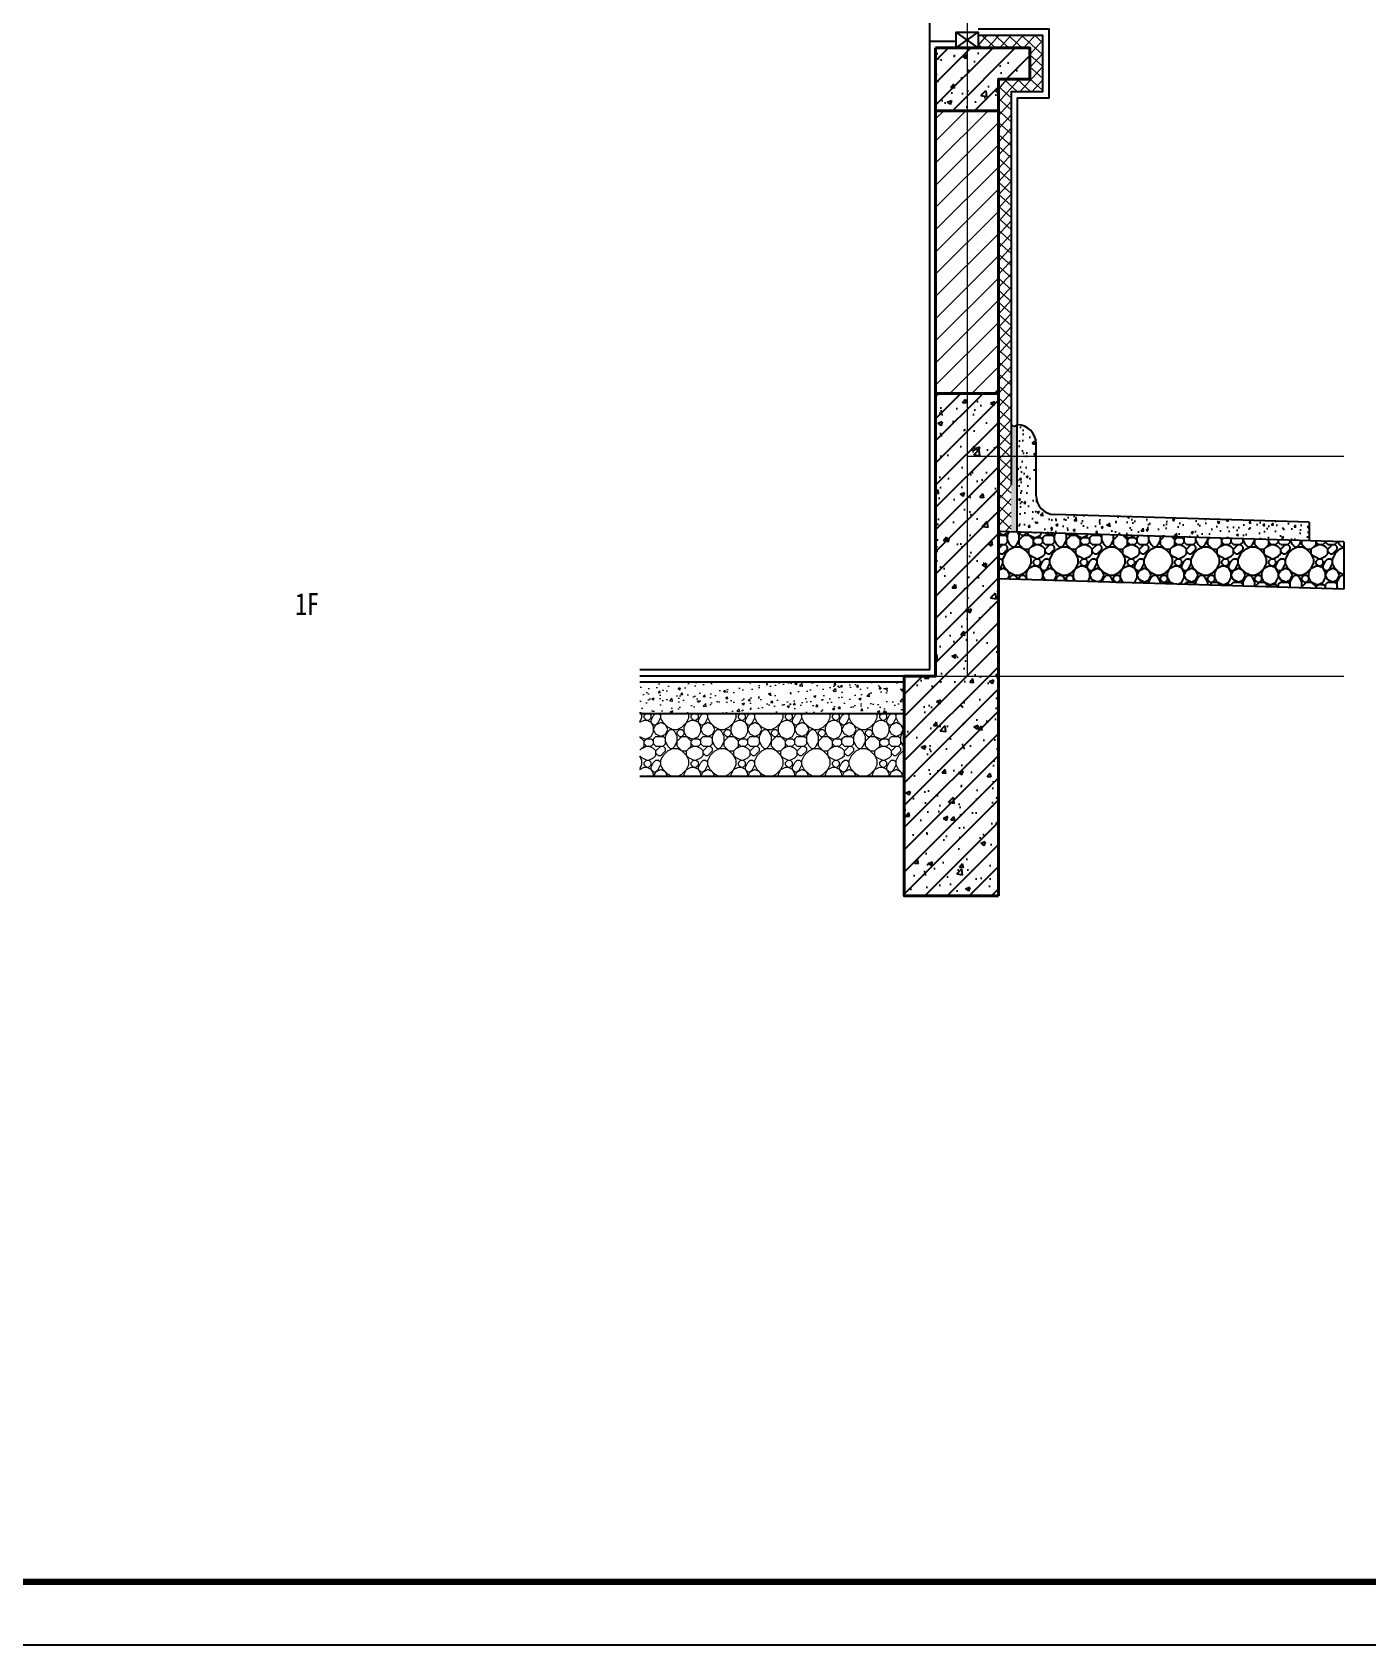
# Model space of a CAD drawing. Extents: x 1188826 to 1909461, y 608442 to 1651179.
# Drawn here: x 1481482 to 1485733, y 928214 to 933348 of the extents above; entities that cross this region are included whole.
import ezdxf

# ---------------------------------------------------------------- set-up
doc = ezdxf.new("R2010")
doc.units = 0
doc.header["$LTSCALE"] = 1000
doc.header["$MEASUREMENT"] = 0
doc.linetypes.add('ACAD_ISO10W100', pattern=[18.5, 12, -3, 0.5, -3])
doc.linetypes.add('DOTE', pattern=[2.42, 2, -0.2, 0.02, -0.2])
for name, color, linetype, lineweight in [('3-大样填充', 8, 'Continuous', 5), ('DOTE', 19, 'DOTE', 9), ('PUB_HATCH', 8, 'Continuous', 9), ('WALL', 9, 'Continuous', 40)]:
    doc.layers.add(name, color=color, linetype=linetype, lineweight=lineweight)
for name, color, linetype in [('A-HATH(填充)', 8, 'Continuous'), ('A-LM-HA(填充)', 8, 'Continuous'), ('A-LM-W(窗框)', 146, 'Continuous'), ('A-TEXT(房间)', 243, 'Continuous'), ('A-WA-I(保温层)', 40, 'Continuous'), ('A-WA-M(面层)', 43, 'Continuous'), ('图框', 140, 'Continuous'), ('辅助线', 251, 'Continuous')]:
    doc.layers.add(name, color=color, linetype=linetype)
doc.styles.add('黑体', font='simhei.ttf')

msp = doc.modelspace()

# ---------------------------------------------------------------- hatches: boundary and pattern name
at = {"layer": 'A-HATH(填充)'}
h = msp.add_hatch(dxfattribs=at)
h.set_pattern_fill('钢筋混凝土', color=256, scale=20, style=0)
h.set_pattern_definition([(45, (202131.444, 297607.536), (-35.355339, 35.355339), []), (50, (202131.44, 297607.54), (143.452037, -12.550427), [15, -165]), (355, (202131.44, 297607.54), (-27.750267, 150.438427), [12, -132]), (100.4514, (202143.4, 297606.49), (115.701876, 137.887908), [12.748038, -140.228422]), (46.1842, (202131.44, 297647.54), (213.44821, -33.103803), [22.5, -247.5]), (96.6356, (202149.23, 297644.78), (186.93254, 194.823574), [19.122058, -210.3426]), (351.1842, (202131.44, 297647.54), (186.93239, 194.82372), [18, -198]), (21, (202151.44, 297637.54), (119.38141, -80.523778), [15, -165]), (326, (202151.44, 297637.54), (48.663066, 145.030009), [12, -132]), (71.4514, (202161.39, 297630.83), (168.044526, 64.5061), [12.748038, -140.228422]), (37.5, (202131.444, 297607.536), (2.431971, 66.5787708), [0, -130.4, 0, -134, 0, -132.5]), (7.5, (202131.444, 297607.536), (52.6139075, 78.8823424), [0, -76.4, 0, -127.4, 0, -50.5]), (327.5, (202086.844, 297607.536), (106.7644872, -4.5109743), [0, -50, 0, -156, 0, -207]), (317.5, (202066.84, 297607.54), (116.637234, 20.0209965), [0, -65, 0, -103.6, 0, -147])])
h.paths.add_polyline_path([(1484359.6, 933298.6), (1484659.6, 933298.6), (1484659.6, 933198.6), (1484559.6, 933198.6), (1484559.6, 933098.6), (1484359.6, 933098.6)])
h = msp.add_hatch(dxfattribs=at)
h.set_pattern_fill('钢筋混凝土', color=256, scale=20, style=0)
h.set_pattern_definition([(45, (149600.85, 304607.25), (-35.355339, 35.355339), []), (50, (149600.85, 304607.25), (143.4520365, -12.550427), [15, -165]), (355, (149600.85, 304607.25), (-27.750267, 150.438427), [12, -132]), (100.4514, (149612.8, 304606.2), (115.701876, 137.887908), [12.748038, -140.228422]), (46.1842, (149600.85, 304647.25), (213.44821, -33.103803), [22.5, -247.5]), (96.6356, (149618.64, 304644.49), (186.93254, 194.823574), [19.122058, -210.3426]), (351.1842, (149600.85, 304647.25), (186.93239, 194.82372), [18, -198]), (21, (149620.85, 304637.25), (119.38141, -80.523778), [15, -165]), (326, (149620.85, 304637.25), (48.663066, 145.030009), [12, -132]), (71.4514, (149630.8, 304630.54), (168.044526, 64.506099), [12.748038, -140.228422]), (37.5, (149600.85, 304607.25), (2.431971, 66.5787708), [0, -130.4, 0, -134, 0, -132.5]), (7.5, (149600.85, 304607.25), (52.6139075, 78.8823424), [0, -76.4, 0, -127.4, 0, -50.5]), (327.5, (149556.25, 304607.25), (106.7644872, -4.5109743), [0, -50, 0, -156, 0, -207]), (317.5, (149536.25, 304607.25), (116.637234, 20.0209965), [0, -65, 0, -103.6, 0, -147])])
h.paths.add_polyline_path([(1484559.6, 930598.4), (1484559.6, 932198.4), (1484359.6, 932198.4), (1484359.6, 931298.4), (1484259.6, 931298.4), (1484259.6, 930598.4)])
at = {"layer": 'A-LM-HA(填充)'}
h = msp.add_hatch(color=256, dxfattribs=at)
h.dxf.hatch_style = 1
edge = h.paths.add_edge_path()
edge.add_arc((1484609.6, 932109.5), 15, 228.1963, 311.8037)
edge.add_line((1484619.6, 932098.3), (1484619.6, 931756.5))
edge.add_line((1484619.6, 931756.5), (1484599.6, 931757.1))
edge.add_line((1484599.6, 931757.1), (1484599.6, 932098.3))
h = msp.add_hatch(dxfattribs=at)
h.set_pattern_fill('混凝土', color=256, scale=10, style=0)
h.set_pattern_definition([(50, (822478.72, 2708183.61), (71.7260183, -6.2752135), [7.5, -82.5]), (355, (822478.72, 2708183.61), (-13.8751334, 75.2192134), [6, -66]), (100.4514, (822484.695, 2708183.09), (57.8509382, 68.9439542), [6.374019, -70.1142112]), (46.1842, (822478.72, 2708203.61), (106.724105, -16.5519014), [11.25, -123.75]), (96.6356, (822487.61, 2708202.23), (93.4662706, 97.411787), [9.561029, -105.1713]), (351.1842, (822478.72, 2708203.61), (93.4661945, 97.41186), [9, -99]), (21, (822488.72, 2708198.61), (59.6907052, -40.261889), [7.5, -82.5]), (326, (822488.72, 2708198.61), (24.3315332, 72.5150045), [6, -66]), (71.4514, (822493.69, 2708195.255), (84.0222629, 32.2530497), [6.374019, -70.1142112]), (37.5, (822478.717, 2708183.61), (1.21598553, 33.2893854), [0, -65.2, 0, -67, 0, -66.25]), (7.5, (822478.717, 2708183.61), (26.30695374, 39.4411712), [0, -38.2, 0, -63.7, 0, -25.25]), (327.5, (822456.417, 2708183.61), (53.3822436, -2.25548717), [0, -25, 0, -78, 0, -103.5]), (317.5, (822446.417, 2708183.61), (58.3186169, 10.0104982), [0, -32.5, 0, -51.8, 0, -73.5])])
edge = h.paths.add_edge_path()
edge.add_arc((1484619.6, 932038.3), 60, 360, 450, ccw=False)
edge.add_line((1484679.6, 932038.3), (1484679.6, 931872.6))
edge.add_arc((1484739.6, 931872.6), 60, 540, 628.2816)
edge.add_line((1484737.8, 931812.7), (1485549.6, 931788.3))
edge.add_line((1485549.6, 931788.3), (1485549.6, 931728.6))
edge.add_line((1485549.6, 931728.6), (1484619.6, 931756.5))
edge.add_line((1484619.6, 931756.5), (1484619.6, 932098.3))
h = msp.add_hatch(dxfattribs=at)
h.set_pattern_fill('卵石砌体', color=256, scale=20, style=0)
h.set_pattern_definition([(0, (554378.4, 2801421.96), (0, 150), [7.5, -22.5, 7.5, -112.5]), (0, (554415.9, 2801436.96), (0, 150), [7.5, -142.5]), (0, (554340.9, 2801451.96), (0, 150), [15, -135]), (0, (554303.4, 2801459.46), (0, 150), [22.5, -127.5]), (0, (554378.4, 2801466.96), (0, 150), [15, -15, 22.5, -97.5]), (0, (554370.9, 2801489.46), (0, 150), [22.5, -127.5]), (0, (554333.4, 2801496.96), (0, 150), [22.5, -52.5, 22.5, -52.5]), (0, (554303.4, 2801519.46), (0, 150), [22.5, -7.5, 7.5, -112.5]), (0, (554400.9, 2801534.46), (0, 150), [7.5, -142.5]), (0, (554370.9, 2801549.46), (0, 150), [15, -135]), (90, (554273.4, 2801556.96), (-150, 9e-15), [15, -135]), (90, (554288.4, 2801451.96), (-150, 9e-15), [7.5, -15, 22.5, -105]), (90, (554325.9, 2801466.96), (-150, 9e-15), [30, -7.5, 7.5, -105]), (90, (554348.4, 2801504.46), (-150, 9e-15), [22.5, -127.5]), (90, (554355.9, 2801436.96), (-150, 9e-15), [15, -135]), (90, (554363.4, 2801556.96), (-150, 9e-15), [15, -135]), (90, (554370.9, 2801466.96), (-150, 9e-15), [15, -75, 7.5, -52.5]), (90, (554393.4, 2801541.96), (-150, 9e-15), [7.5, -7.5, 7.5, -127.5]), (90, (554400.9, 2801474.46), (-150, 9e-15), [15, -22.5, 15, -97.5]), (90, (554408.4, 2801436.96), (-150, 9e-15), [15, -135]), (45, (554280.89, 2801436.96), (9e-15, 150), [21.21315, -42.426404, 31.8198, -116.672678]), (45, (554273.39, 2801436.96), (9e-15, 150), [21.213203, -190.91883]), (45, (554355.89, 2801451.96), (9e-15, 150), [21.213203, -190.91883]), (45, (554340.89, 2801526.96), (9e-15, 150), [21.213203, -190.91883]), (45, (554408.39, 2801451.96), (9e-15, 150), [21.213203, -190.91883]), (45, (554280.89, 2801466.96), (9e-15, 150), [10.606602, -201.52542]), (45, (554295.89, 2801511.96), (9e-15, 150), [10.606602, -201.52542]), (45, (554310.89, 2801459.46), (9e-15, 150), [10.606602, -201.52542]), (45, (554325.89, 2801511.96), (9e-15, 150), [10.606602, -201.52542]), (45, (554370.89, 2801481.96), (9e-15, 150), [10.606602, -201.52542]), (45, (554370.89, 2801564.46), (9e-15, 150), [10.606602, -201.52542]), (45, (554385.89, 2801549.46), (9e-15, 150), [10.606602, -201.52542]), (45, (554393.39, 2801466.96), (9e-15, 150), [10.606602, -201.52542]), (45, (554400.89, 2801429.46), (9e-15, 150), [10.606602, -201.52542]), (45, (554400.89, 2801489.46), (9e-15, 150), [10.606602, -201.52542]), (45, (554400.89, 2801564.46), (9e-15, 150), [10.606602, -201.52542]), (45, (554408.39, 2801534.46), (9e-15, 150), [10.606602, -201.52542]), (135, (554378.39, 2801549.46), (-150, 9e-15), [10.606602, -201.52542]), (135, (554393.39, 2801564.46), (-150, 9e-15), [10.606602, -201.52542]), (135, (554400.89, 2801534.46), (-150, 9e-15), [10.606602, -201.52542]), (135, (554423.39, 2801564.46), (-150, 9e-15), [10.606602, -201.52542]), (135, (554348.39, 2801511.96), (-150, 9e-15), [10.606602, -201.52542]), (135, (554333.39, 2801496.96), (-150, 9e-15), [10.606602, -201.52542]), (135, (554288.39, 2801459.46), (-150, 9e-15), [10.606602, -201.52542]), (135, (554303.39, 2801459.46), (-150, 9e-15), [10.606602, -201.52542]), (135, (554318.39, 2801511.96), (-150, 9e-15), [10.606602, -201.52542]), (135, (554288.39, 2801489.46), (-150, 9e-15), [10.606602, -201.52542]), (135, (554378.39, 2801466.96), (-150, 9e-15), [10.606602, -201.52542]), (135, (554400.89, 2801481.96), (-150, 9e-15), [10.606602, -201.52542]), (135, (554408.39, 2801451.96), (-150, 9e-15), [10.606602, -201.52542]), (135, (554408.39, 2801466.96), (-150, 9e-15), [10.606602, -201.52542]), (135, (554415.89, 2801436.96), (-150, 9e-15), [10.606602, -201.52542]), (135, (554295.89, 2801526.96), (-150, 9e-15), [21.213203, -190.91883]), (135, (554370.89, 2801481.96), (-150, 9e-15), [21.213203, -190.91883]), (135, (554363.39, 2801429.46), (-150, 9e-15), [53.033008, -159.099024]), (26.5650512, (554273.394, 2801496.96), (149.9999994, 1.2e-06), [16.77, -318.64018]), (26.5650512, (554295.894, 2801451.96), (149.9999994, 1.2e-06), [16.77, -318.64018]), (26.5650512, (554325.894, 2801519.46), (149.9999994, 1.2e-06), [16.77, -318.64018]), (26.5650512, (554385.894, 2801421.96), (149.9999994, 1.2e-06), [16.77, -318.64018]), (26.5650512, (554363.394, 2801459.46), (149.9999994, 1.2e-06), [16.77, -318.64018]), (26.5650512, (554378.394, 2801489.46), (149.9999994, 1.2e-06), [16.77, -318.64018]), (26.5650512, (554355.894, 2801541.96), (149.9999994, 1.2e-06), [16.77, -318.64018]), (26.5650512, (554408.394, 2801534.46), (149.9999994, 1.2e-06), [16.77, -318.64018]), (63.4349488, (554288.394, 2801496.96), (1e-07, 150), [16.77, -318.64018]), (63.4349488, (554288.394, 2801504.46), (1e-07, 150), [16.77, -318.64018]), (63.4349488, (554348.394, 2801526.96), (1e-07, 150), [33.54, -301.87018]), (63.4349488, (554400.894, 2801519.46), (1e-07, 150), [16.77, -318.64018]), (63.4349488, (554393.394, 2801496.96), (1e-07, 150), [16.77, -318.64018]), (63.4349488, (554318.394, 2801466.96), (1e-07, 150), [16.77, -318.64018]), (63.4349488, (554393.394, 2801549.46), (1e-07, 150), [16.77, -318.64018]), (63.4349488, (554415.894, 2801541.96), (1e-07, 150), [16.77, -318.64018]), (116.5650512, (554280.894, 2801541.96), (-1.2e-06, 149.9999994), [16.77, -318.64018]), (116.5650512, (554363.394, 2801421.96), (-1.2e-06, 149.9999994), [16.77, -318.64018]), (116.5650512, (554295.894, 2801519.46), (-1.2e-06, 149.9999994), [16.77, -318.64018]), (116.5650512, (554408.394, 2801504.46), (-1.2e-06, 149.9999994), [16.77, -318.64018]), (116.5650512, (554355.894, 2801496.96), (-1.2e-06, 149.9999994), [16.77, -318.64018]), (116.5650512, (554400.894, 2801526.96), (-1.2e-06, 149.9999994), [16.77, -318.64018]), (116.5650512, (554325.894, 2801496.96), (-1.2e-06, 149.9999994), [16.77, -318.64018]), (116.5650512, (554295.894, 2801466.96), (-1.2e-06, 149.9999994), [16.77, -318.64018]), (153.4349488, (554288.394, 2801534.46), (-150, 1e-07), [16.77, -318.64018]), (153.4349488, (554340.894, 2801451.96), (-150, 1e-07), [16.77, -318.64018]), (153.4349488, (554310.894, 2801519.46), (-150, 1e-07), [16.77, -318.64018]), (153.4349488, (554400.894, 2801459.46), (-150, 1e-07), [16.77, -318.64018]), (153.4349488, (554378.394, 2801421.96), (-150, 1e-07), [16.77, -318.64018]), (153.4349488, (554393.394, 2801541.96), (-150, 1e-07), [16.77, -318.64018]), (153.4349488, (554370.894, 2801489.46), (-150, 1e-07), [16.77, -318.64018]), (153.4349488, (554288.394, 2801534.46), (-150, 1e-07), [16.77, -318.64018]), (153.4349488, (554423.394, 2801496.96), (-150, 1e-07), [16.77, -318.64018]), (243.4349488, (554280.894, 2801436.96), (-1e-07, -150), [16.77, -318.64018])])
h.paths.add_polyline_path([(1485659.6, 931725.3), (1485659.6, 931575.3), (1484559.6, 931608.3), (1484559.6, 931757.4)])
at = {"layer": 'PUB_HATCH'}
h = msp.add_hatch(dxfattribs=at)
h.set_pattern_fill('多孔材料', color=256, scale=10, angle=2.8624, style=0)
h.set_pattern_definition([(47.8624052, (180128.928, 305708.247), (-20.97382044, 18.97631373), []), (137.8624052, (180128.928, 305708.247), (-18.97631373, -20.97382044), [])])
h.paths.add_polyline_path([(1484559.6, 931758.3), (1484599.6, 931757.1), (1484599.6, 933158.9), (1484699.6, 933158.9), (1484699.6, 933338.9), (1484494.6, 933338.9), (1484494.6, 933298.6), (1484659.6, 933298.6), (1484659.6, 933198.6), (1484559.6, 933198.6), (1484559.6, 933098.6)])
h = msp.add_hatch(dxfattribs=at)
h.set_pattern_fill('普通砖', color=256, scale=20, style=0)
h.set_pattern_definition([(45, (149600.85, 304643.15), (-35.3553532, 35.3553532), [])])
h.paths.add_polyline_path([(1484359.6, 933098.4), (1484559.6, 933098.4), (1484559.6, 932198.4), (1484359.6, 932198.4)])
at = {"layer": 'PUB_HATCH', "linetype": 'Continuous'}
h = msp.add_hatch(dxfattribs=at)
h.set_pattern_fill('混凝土', color=256, scale=10, style=0)
h.set_pattern_definition([(50, (1003183.7, 566680.36), (71.726018, -6.2752135), [7.5, -82.5]), (355, (1003183.7, 566680.36), (-13.875133, 75.219213), [6, -66]), (100.4514, (1003189.68, 566679.836), (57.850938, 68.943954), [6.374019, -70.114211]), (46.1842, (1003183.7, 566700.36), (106.724105, -16.551901), [11.25, -123.75]), (96.6356, (1003192.59, 566698.98), (93.46627, 97.411787), [9.561029, -105.1713]), (351.1842, (1003183.7, 566700.36), (93.466195, 97.41186), [9, -99]), (21, (1003193.7, 566695.36), (59.690705, -40.261889), [7.5, -82.5]), (326, (1003193.7, 566695.36), (24.331533, 72.5150045), [6, -66]), (71.4514, (1003198.674, 566692.004), (84.022263, 32.25305), [6.374019, -70.114211]), (37.5, (1003183.7, 566680.36), (1.2159855, 33.2893854), [0, -65.2, 0, -67, 0, -66.25]), (7.5, (1003183.7, 566680.36), (26.3069537, 39.4411712), [0, -38.2, 0, -63.7, 0, -25.25]), (327.5, (1003161.4, 566680.36), (53.3822436, -2.2554872), [0, -25, 0, -78, 0, -103.5]), (317.5, (1003151.4, 566680.36), (58.318617, 10.0104982), [0, -32.5, 0, -51.8, 0, -73.5])])
h.paths.add_polyline_path([(1483417.8, 931278.4), (1483417.8, 931178.4), (1484259.6, 931178.4), (1484259.6, 931278.4)])
h = msp.add_hatch(dxfattribs=at)
h.set_pattern_fill('卵石砌体', color=256, scale=20, style=0)
h.set_pattern_definition([(0, (1003288.7, 566680.36), (0, 150), [7.5, -22.5, 7.5, -112.5]), (0, (1003326.2, 566695.36), (0, 150), [7.5, -142.5]), (0, (1003251.2, 566710.36), (0, 150), [15, -135]), (0, (1003213.7, 566717.86), (0, 150), [22.5, -127.5]), (0, (1003288.7, 566725.36), (0, 150), [15, -15, 22.5, -97.5]), (0, (1003281.2, 566747.86), (0, 150), [22.5, -127.5]), (0, (1003243.7, 566755.36), (0, 150), [22.5, -52.5, 22.5, -52.5]), (0, (1003213.7, 566777.86), (0, 150), [22.5, -7.5, 7.5, -112.5]), (0, (1003311.2, 566792.86), (0, 150), [7.5, -142.5]), (0, (1003281.2, 566807.86), (0, 150), [15, -135]), (90, (1003183.7, 566815.36), (-150, 9e-15), [15, -135]), (90, (1003198.7, 566710.36), (-150, 9e-15), [7.5, -15, 22.5, -105]), (90, (1003236.2, 566725.36), (-150, 9e-15), [30, -7.5, 7.5, -105]), (90, (1003258.7, 566762.86), (-150, 9e-15), [22.5, -127.5]), (90, (1003266.2, 566695.36), (-150, 9e-15), [15, -135]), (90, (1003273.7, 566815.36), (-150, 9e-15), [15, -135]), (90, (1003281.2, 566725.36), (-150, 9e-15), [15, -75, 7.5, -52.5]), (90, (1003303.7, 566800.36), (-150, 9e-15), [7.5, -7.5, 7.5, -127.5]), (90, (1003311.2, 566732.86), (-150, 9e-15), [15, -22.5, 15, -97.5]), (90, (1003318.7, 566695.36), (-150, 9e-15), [15, -135]), (45, (1003191.2, 566695.36), (9e-15, 150), [21.21315, -42.426404, 31.8198, -116.672678]), (45, (1003183.7, 566695.36), (9e-15, 150), [21.213203, -190.91883]), (45, (1003266.2, 566710.36), (9e-15, 150), [21.213203, -190.91883]), (45, (1003251.2, 566785.36), (9e-15, 150), [21.213203, -190.91883]), (45, (1003318.7, 566710.36), (9e-15, 150), [21.213203, -190.91883]), (45, (1003191.2, 566725.36), (9e-15, 150), [10.6066, -201.52542]), (45, (1003206.2, 566770.36), (9e-15, 150), [10.6066, -201.52542]), (45, (1003221.2, 566717.86), (9e-15, 150), [10.6066, -201.52542]), (45, (1003236.2, 566770.36), (9e-15, 150), [10.6066, -201.52542]), (45, (1003281.2, 566740.36), (9e-15, 150), [10.6066, -201.52542]), (45, (1003281.2, 566822.86), (9e-15, 150), [10.6066, -201.52542]), (45, (1003296.2, 566807.86), (9e-15, 150), [10.6066, -201.52542]), (45, (1003303.7, 566725.36), (9e-15, 150), [10.6066, -201.52542]), (45, (1003311.2, 566687.86), (9e-15, 150), [10.6066, -201.52542]), (45, (1003311.2, 566747.86), (9e-15, 150), [10.6066, -201.52542]), (45, (1003311.2, 566822.86), (9e-15, 150), [10.6066, -201.52542]), (45, (1003318.7, 566792.86), (9e-15, 150), [10.6066, -201.52542]), (135, (1003288.7, 566807.86), (-150, 9e-15), [10.6066, -201.52542]), (135, (1003303.7, 566822.86), (-150, 9e-15), [10.6066, -201.52542]), (135, (1003311.2, 566792.86), (-150, 9e-15), [10.6066, -201.52542]), (135, (1003333.7, 566822.86), (-150, 9e-15), [10.6066, -201.52542]), (135, (1003258.7, 566770.36), (-150, 9e-15), [10.6066, -201.52542]), (135, (1003243.7, 566755.36), (-150, 9e-15), [10.6066, -201.52542]), (135, (1003198.7, 566717.86), (-150, 9e-15), [10.6066, -201.52542]), (135, (1003213.7, 566717.86), (-150, 9e-15), [10.6066, -201.52542]), (135, (1003228.7, 566770.36), (-150, 9e-15), [10.6066, -201.52542]), (135, (1003198.7, 566747.86), (-150, 9e-15), [10.6066, -201.52542]), (135, (1003288.7, 566725.36), (-150, 9e-15), [10.6066, -201.52542]), (135, (1003311.2, 566740.36), (-150, 9e-15), [10.6066, -201.52542]), (135, (1003318.7, 566710.36), (-150, 9e-15), [10.6066, -201.52542]), (135, (1003318.7, 566725.36), (-150, 9e-15), [10.6066, -201.52542]), (135, (1003326.2, 566695.36), (-150, 9e-15), [10.6066, -201.52542]), (135, (1003206.2, 566785.36), (-150, 9e-15), [21.213203, -190.91883]), (135, (1003281.2, 566740.36), (-150, 9e-15), [21.213203, -190.91883]), (135, (1003273.7, 566687.86), (-150, 9e-15), [53.03301, -159.099024]), (26.565051, (1003183.7, 566755.36), (149.999999, 1e-06), [16.77, -318.64018]), (26.565051, (1003206.2, 566710.36), (149.999999, 1e-06), [16.77, -318.64018]), (26.565051, (1003236.2, 566777.86), (149.999999, 1e-06), [16.77, -318.64018]), (26.565051, (1003296.2, 566680.36), (149.999999, 1e-06), [16.77, -318.64018]), (26.565051, (1003273.7, 566717.86), (149.999999, 1e-06), [16.77, -318.64018]), (26.565051, (1003288.7, 566747.86), (149.999999, 1e-06), [16.77, -318.64018]), (26.565051, (1003266.2, 566800.36), (149.999999, 1e-06), [16.77, -318.64018]), (26.565051, (1003318.7, 566792.86), (149.999999, 1e-06), [16.77, -318.64018]), (63.434949, (1003198.7, 566755.36), (1e-07, 150), [16.77, -318.64018]), (63.434949, (1003198.7, 566762.86), (1e-07, 150), [16.77, -318.64018]), (63.434949, (1003258.7, 566785.36), (1e-07, 150), [33.54, -301.87018]), (63.434949, (1003311.2, 566777.86), (1e-07, 150), [16.77, -318.64018]), (63.434949, (1003303.7, 566755.36), (1e-07, 150), [16.77, -318.64018]), (63.434949, (1003228.7, 566725.36), (1e-07, 150), [16.77, -318.64018]), (63.434949, (1003303.7, 566807.86), (1e-07, 150), [16.77, -318.64018]), (63.434949, (1003326.2, 566800.36), (1e-07, 150), [16.77, -318.64018]), (116.565051, (1003191.2, 566800.36), (-1e-06, 149.999999), [16.77, -318.64018]), (116.565051, (1003273.7, 566680.36), (-1e-06, 149.999999), [16.77, -318.64018]), (116.565051, (1003206.2, 566777.86), (-1e-06, 149.999999), [16.77, -318.64018]), (116.565051, (1003318.7, 566762.86), (-1e-06, 149.999999), [16.77, -318.64018]), (116.565051, (1003266.2, 566755.36), (-1e-06, 149.999999), [16.77, -318.64018]), (116.565051, (1003311.2, 566785.36), (-1e-06, 149.999999), [16.77, -318.64018]), (116.565051, (1003236.2, 566755.36), (-1e-06, 149.999999), [16.77, -318.64018]), (116.565051, (1003206.2, 566725.36), (-1e-06, 149.999999), [16.77, -318.64018]), (153.434949, (1003198.7, 566792.86), (-150, 1e-07), [16.77, -318.64018]), (153.434949, (1003251.2, 566710.36), (-150, 1e-07), [16.77, -318.64018]), (153.434949, (1003221.2, 566777.86), (-150, 1e-07), [16.77, -318.64018]), (153.434949, (1003311.2, 566717.86), (-150, 1e-07), [16.77, -318.64018]), (153.434949, (1003288.7, 566680.36), (-150, 1e-07), [16.77, -318.64018]), (153.434949, (1003303.7, 566800.36), (-150, 1e-07), [16.77, -318.64018]), (153.434949, (1003281.2, 566747.86), (-150, 1e-07), [16.77, -318.64018]), (153.434949, (1003198.7, 566792.86), (-150, 1e-07), [16.77, -318.64018]), (153.434949, (1003333.7, 566755.36), (-150, 1e-07), [16.77, -318.64018]), (243.434949, (1003191.2, 566695.36), (-1e-07, -150), [16.77, -318.64018])])
h.paths.add_polyline_path([(1483417.8, 931178.4), (1483417.8, 930978.4), (1484259.6, 930978.4), (1484259.6, 931178.4)])

# ---------------------------------------------------------------- linework, layer by layer
at = {"layer": '3-大样填充'}
msp.add_lwpolyline([(1484679.6, 931998.4), (1485559.6, 931998.4)], dxfattribs=at)
at = {"layer": 'A-LM-W(窗框)'}
for p, q in [((1484424.6, 933298.4), (1484494.6, 933348.4)), ((1484494.6, 933298.4), (1484424.6, 933348.4))]:
    msp.add_line(p, q, dxfattribs=at)
msp.add_lwpolyline([(1484494.6, 933298.4), (1484424.6, 933298.4), (1484424.6, 933348.4), (1484494.6, 933348.4), (1484494.6, 933298.4)], dxfattribs=at)
at = {"layer": 'A-WA-I(保温层)'}
msp.add_lwpolyline([(1484494.6, 933338.9), (1484699.6, 933338.9), (1484699.6, 933158.9), (1484599.6, 933158.9), (1484599.6, 931907.1)], dxfattribs=at)
at = {"layer": 'A-WA-M(面层)'}
for points in [[(1484494.6, 933358.9), (1484719.6, 933358.9), (1484719.6, 933138.9), (1484619.6, 933138.9), (1484619.6, 932098.3)], [(1484424.6, 933318.4), (1484339.6, 933318.4), (1484339.6, 931318.4), (1483417.8, 931318.4)], [(1484619.6, 931756.5), (1484619.6, 932098.3)], [(1484679.6, 931872.6), (1484679.6, 932038.3)], [(1485549.6, 931788.3), (1484737.8, 931812.7)], [(1485659.6, 931725.3), (1484559.6, 931758.3)], [(1485549.6, 931788.3), (1485549.6, 931728.6)], [(1485659.6, 931725.3), (1485659.6, 931575.3)], [(1485659.6, 931575.3), (1484559.6, 931608.3)], [(1484259.6, 931298.4), (1483417.8, 931298.4)], [(1484259.6, 931278.4), (1483417.8, 931278.4)], [(1484259.6, 931178.4), (1483417.8, 931178.4)], [(1484259.6, 930978.4), (1483417.8, 930978.4)]]:
    msp.add_lwpolyline(points, dxfattribs=at)
for centre, radius, start, end in [((1484609.6, 932109.5), 15, 228.1963, 311.8037), ((1484619.6, 932038.3), 60, 0, 90), ((1484739.6, 931872.6), 60, 180, 268.2816)]:
    msp.add_arc(centre, radius, start, end, dxfattribs=at)
at = {"layer": 'DOTE', "linetype": 'ACAD_ISO10W100', "ltscale": 100}
for p, q in [((1484459.6, 937498.4), (1484459.6, 931298.4)), ((1484459.6, 931998.4), (1485659.6, 931998.4)), ((1483417.8, 931298.4), (1485659.6, 931298.4))]:
    msp.add_line(p, q, dxfattribs=at)
at = {"layer": 'WALL'}
for points in [[(1484359.6, 933298.6), (1484659.6, 933298.6), (1484659.6, 933198.6), (1484559.6, 933198.6), (1484559.6, 933098.6), (1484359.6, 933098.6)], [(1484359.6, 933098.4), (1484559.6, 933098.4), (1484559.6, 932198.4), (1484359.6, 932198.4)]]:
    msp.add_lwpolyline(points, close=True, dxfattribs=at)
msp.add_lwpolyline([(1484559.6, 930598.4), (1484559.6, 932198.4), (1484359.6, 932198.4), (1484359.6, 931298.4), (1484259.6, 931298.4), (1484259.6, 930598.4), (1484559.6, 930598.4)], dxfattribs=at)
at = {"layer": '图框'}
msp.add_lwpolyline([(1471963.5, 928213.6), (1488783.5, 928213.6), (1488783.5, 940093.6), (1471963.5, 940093.6)], close=True, dxfattribs=at)
at = {"layer": '图框', "const_width": 20}
msp.add_lwpolyline([(1472463.5, 928413.6), (1488583.5, 928413.6), (1488583.5, 939893.6), (1472463.5, 939893.6)], close=True, dxfattribs=at)
at = {"layer": '辅助线', "elevation": 0}
msp.add_lwpolyline([(1484339.6, 934478.4), (1484339.6, 933298.4)], dxfattribs=at)

# ---------------------------------------------------------------- texts
at = {"layer": 'A-TEXT(房间)', "style": '黑体', "width": 0.8}
msp.add_text('1F', height=70, dxfattribs=at).set_placement((1482319.5, 931492.9))

doc.saveas('drawing.dxf')
